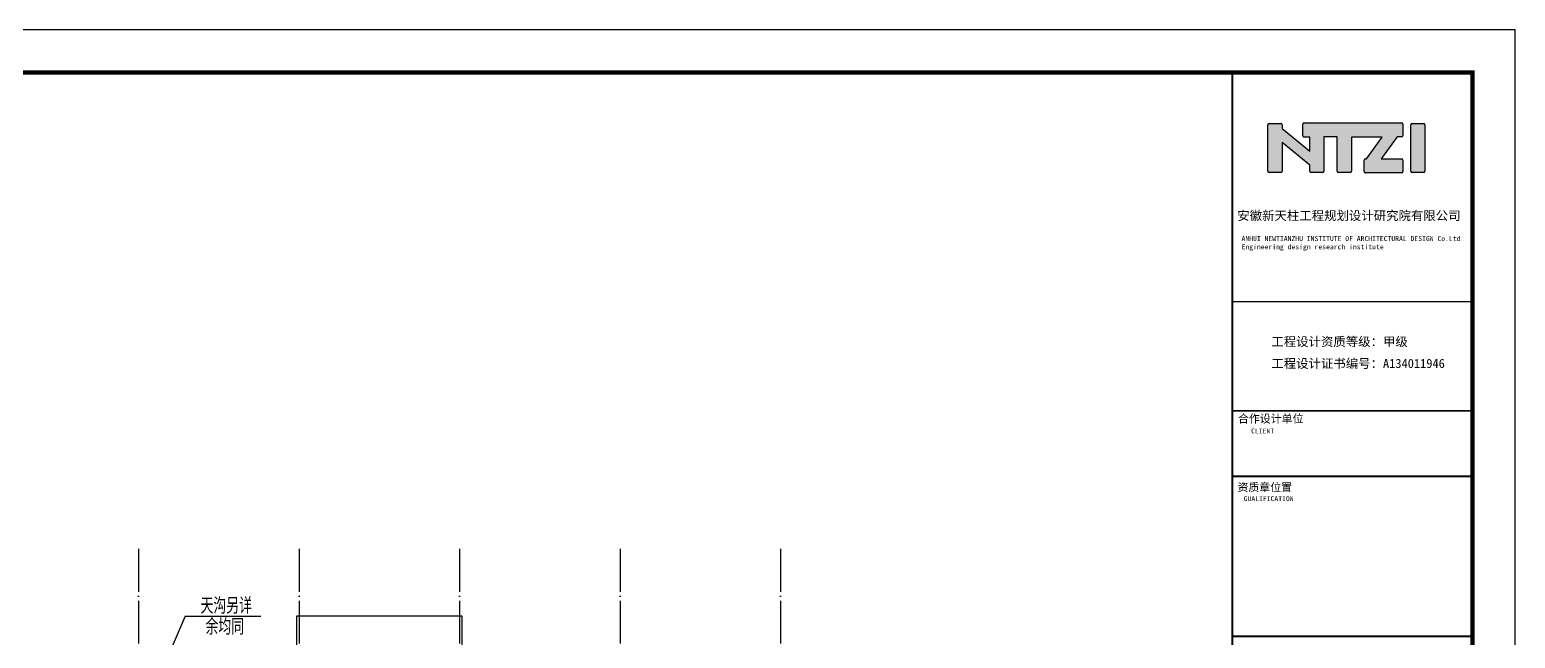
# Model space of a CAD drawing. Extents: x 32177600 to 32582346, y -189249 to 154687.
# Drawn here: x 32415109 to 32484537, y 126250 to 154687 of the extents above; entities that cross this region are included whole.
import ezdxf

# ---------------------------------------------------------------- set-up
doc = ezdxf.new("R2010")
doc.units = 0
doc.header["$LTSCALE"] = 1000
doc.header["$MEASUREMENT"] = 0
doc.linetypes.add('ACAD_ISO04W100', pattern=[30.5, 24, -3, 0.5, -3])
doc.linetypes.add('DOTE', pattern=[2.42, 2, -0.2, 0.02, -0.2])
doc.layers.get('0').update_dxf_attribs({"linetype": 'CONTINUOUS'})
for name, color, linetype in [('DOTE', 1, 'ACAD_ISO04W100'), ('PUB_TEXT', 7, 'CONTINUOUS'), ('PUB_TITLE', 4, 'CONTINUOUS')]:
    doc.layers.add(name, color=color, linetype=linetype)
doc.styles.add('_HZTXT', font='txt.shx', dxfattribs={"width": 0.8, "bigfont": 'hztxt.shx'})
doc.styles.add('TQ', font='')
doc.styles.get('TQ').set_extended_font_data('SimSun')

# ---------------------------------------------------------------- blocks, each defined once
blk = doc.blocks.new('tk')
h = blk.add_hatch(color=256)
h.paths.add_polyline_path([(31009895, -54327), (31010541, -54856), (31010541, -54993, 0.414214), (31010573, -55025), (31010836, -55025, 0.414214), (31010868, -54993), (31010868, -54194), (31011182, -54194), (31011182, -54992, 0.414214), (31011214, -55024), (31011484, -55024, 0.414214), (31011516, -54992), (31011516, -54195), (31012229, -54195), (31011867, -54706), (31011845, -54706, 0.414214), (31011813, -54738), (31011813, -55000, 0.414214), (31011845, -55032), (31012685, -55032, 0.414214), (31012717, -55000), (31012717, -54736, 0.414214), (31012685, -54704), (31012205, -54704), (31012579, -54190), (31012686, -54190, 0.414214), (31012718, -54158), (31012718, -53897, 0.414214), (31012686, -53865), (31010407, -53865, 0.414214), (31010375, -53897), (31010375, -54164, 0.414214), (31010407, -54196), (31010538, -54196), (31010538, -54524), (31009893, -53997), (31009893, -53908, 0.41489), (31009861, -53876), (31009593, -53876, 0.414214), (31009561, -53908), (31009561, -54996, 0.414214), (31009593, -55028), (31009863, -55028, 0.414214), (31009895, -54996)])
h.paths.add_polyline_path([(31012899, -54993, 0.414214), (31012931, -55025), (31013198, -55025, 0.414214), (31013230, -54993), (31013230, -53909, 0.414214), (31013198, -53877), (31012931, -53877, 0.414214), (31012899, -53909)])
for p, q in [((31009561, -54996), (31009561, -53908)), ((31009593, -53876), (31009861, -53876)), ((31009893, -53908), (31009893, -53997)), ((31009893, -53997), (31010538, -54524)), ((31010375, -54164), (31010375, -53897)), ((31010407, -53865), (31012686, -53865)), ((31012718, -53897), (31012718, -54158)), ((31012899, -54993), (31012899, -53909)), ((31012931, -53877), (31013198, -53877)), ((31013230, -53909), (31013230, -54993)), ((31010541, -54856), (31009895, -54327)), ((31009895, -54327), (31009895, -54996)), ((31010538, -54196), (31010407, -54196)), ((31010538, -54524), (31010538, -54196)), ((31011182, -54194), (31010868, -54194)), ((31010868, -54194), (31010868, -54993)), ((31011182, -54992), (31011182, -54194)), ((31012229, -54195), (31011516, -54195)), ((31011516, -54195), (31011516, -54992)), ((31011867, -54706), (31012229, -54195)), ((31012579, -54190), (31012205, -54704)), ((31012686, -54190), (31012579, -54190)), ((31011813, -55000), (31011813, -54738)), ((31011845, -54706), (31011867, -54706)), ((31012205, -54704), (31012685, -54704)), ((31012717, -54736), (31012717, -55000)), ((31009863, -55028), (31009593, -55028)), ((31010541, -54993), (31010541, -54856)), ((31010836, -55025), (31010573, -55025)), ((31011484, -55024), (31011214, -55024)), ((31012685, -55032), (31011845, -55032)), ((31013198, -55025), (31012931, -55025))]:
    blk.add_line(p, q)
for centre, start, end in [((31009593, -53908), 90, 180), ((31009861, -53908), 359.8676, 90), ((31010407, -53897), 90, 180), ((31012686, -53897), 0, 90), ((31012931, -53909), 90, 180), ((31013198, -53909), 0, 90), ((31010407, -54164), 180, 270), ((31012686, -54158), 270, 0), ((31011845, -54738), 90, 180), ((31012685, -54736), 0, 90), ((31009593, -54996), 180, 270), ((31009863, -54996), 270, 0), ((31010573, -54993), 180, 270), ((31010836, -54993), 270, 0), ((31011214, -54992), 180, 270), ((31011484, -54992), 270, 0), ((31011845, -55000), 180, 270), ((31012685, -55000), 270, 0), ((31012931, -54993), 180, 270), ((31013198, -54993), 270, 0)]:
    blk.add_arc(centre, 32, start, end)
at = {"layer": 'PUB_TEXT'}
for q in [(31013606, -52688), (31014342, -53218)]:
    blk.add_line((31014342, -52688), q, dxfattribs=at)
at = {"layer": 'PUB_TITLE'}
blk.add_line((31014342, -52688), (31008732, -52688), dxfattribs=at)
at = {"layer": 'PUB_TITLE', "lineweight": 40}
blk.add_line((31008730, -62123), (31014340, -62123), dxfattribs=at)
for points, const_width in [([(31008732, -52688), (31008732, -92688)], 42.5), ([(31008732, -58043), (31014342, -58043)], 25.5), ([(31008732, -60593), (31014342, -60593)], 42.5), ([(31008732, -62123), (31014342, -62123)], 42.5), ([(31008730, -65863), (31014340, -65863)], 42.5)]:
    blk.add_lwpolyline(points, dxfattribs=dict(at, const_width=const_width))
at = {"layer": 'PUB_TEXT', "char_height": 212.5, "attachment_point": 1, "style": 'TQ'}
for s, insert in [('安徽新天柱工程规划设计研究院有限公司 ', (31008846, -55925)), ('工程设计资质等级：甲级 ', (31009642, -58869)), ('工程设计证书编号：{\\C0;A134011946} ', (31009642, -59379))]:
    blk.add_mtext(s, dxfattribs=dict(at, insert=insert))
at = {"layer": 'PUB_TEXT', "attachment_point": 1, "style": 'TQ'}
for s, insert, char_height, width in [('ANHUI NEWTIANZHU INSTITUTE OF ARCHITECTURAL DESIGN Co.Ltd\\PEngineering design research institute', (31008945, -56511), 114.75, 5257.35), ('合作设计单位', (31008862, -60683), 187, 1749.26), ('CLIENT', (31009168, -61006), 114.8, 2399.55), ('资质章位置', (31008851, -62285), 187, 2125), ('GUALIFICATION', (31008995, -62587), 114.75, 2680.9)]:
    blk.add_mtext(s, dxfattribs=dict(at, insert=insert, char_height=char_height, width=width))

msp = doc.modelspace()

# ---------------------------------------------------------------- linework, layer by layer
for q in [(32421727.2, 125759.7, 0), (32425903.9, 127285.2, 0)]:
    msp.add_line((32422375.5, 127285.2, 0), q)
at = {"elevation": 0}
msp.add_lwpolyline([(32435319.4, 127288.2), (32427579.4, 127288.2), (32427579.4, 125848.2), (32435319.4, 125848.2)], close=True, dxfattribs=at)
at = {"layer": 'DOTE', "linetype": 'DOTE'}
for p, q in [((32420199.4, 130425.1, 0), (32420199.4, 96953.7, 0)), ((32427699.4, 130425.1, 0), (32427699.4, 96953.7, 0)), ((32435199.4, 130425.1, 0), (32435199.4, 96953.7, 0)), ((32442699.4, 130425.1, 0), (32442699.4, 96953.7, 0)), ((32450199.4, 130425.1, 0), (32450199.4, 96953.7, 0))]:
    msp.add_line(p, q, dxfattribs=at)
at = {"layer": 'PUB_TITLE', "elevation": 0}
msp.add_lwpolyline([(32335936.7, 70687.4), (32484536.7, 70687.4), (32484536.7, 154687.4), (32335936.7, 154687.4)], close=True, dxfattribs=at)
at = {"layer": 'PUB_TITLE', "const_width": 200, "elevation": 0}
msp.add_lwpolyline([(32340936.7, 72687.4), (32482536.7, 72687.4), (32482536.7, 152687.4), (32340936.7, 152687.4)], close=True, dxfattribs=at)

# ---------------------------------------------------------------- block references
at = {"xscale": 2, "yscale": 2, "zscale": 2}
msp.add_blockref('tk', (-29546147.6, 258064.2, 0), dxfattribs=at)
msp.add_blockref('tk', (-29546147.6, 258064.2, 0), dxfattribs=at)

# ---------------------------------------------------------------- texts
at = {"layer": 'PUB_TEXT', "style": '_HZTXT', "width": 0.8}
for s, p in [('天沟另详', (32423092.4, 127397.2, 0)), ('余均同', (32423323.6, 126417.3, 0))]:
    msp.add_text(s, height=750, dxfattribs=at).set_placement(p)

doc.saveas('drawing.dxf')
